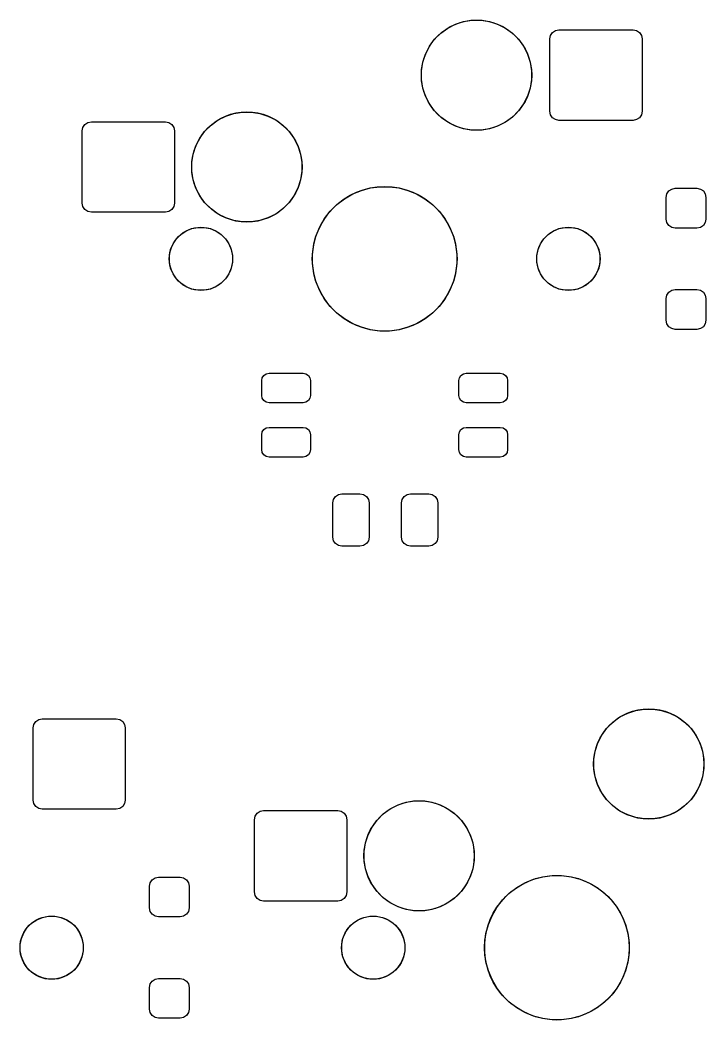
# Model space of a CAD drawing. Header units: millimetres. Extents: x 21 to 415, y -164 to -17.
# Drawn here: x 123.78 to 142.75, y -119.18 to -91.53 of the extents above; entities that cross this region are included whole.
import ezdxf

# ---------------------------------------------------------------- set-up
doc = ezdxf.new("R2010")
doc.units = ezdxf.units.MM
doc.layers.add('B.Mask', color=4, linetype='CONTINUOUS', true_color=0x02ffee)

msp = doc.modelspace()

# ---------------------------------------------------------------- linework, layer by layer
at = {"layer": 'B.Mask', "linetype": 'CONTINUOUS'}
for p, q in [((136.048371, -91.569011), (136.284725, -91.531576)), ((136.284725, -91.531576), (136.524025, -91.531576)), ((136.524025, -91.531576), (136.760379, -91.569011)), ((135.413967, -91.892256), (135.607565, -91.751599)), ((135.607565, -91.751599), (135.820783, -91.642959)), ((135.820783, -91.642959), (136.048371, -91.569011)), ((136.760379, -91.569011), (136.987967, -91.642959)), ((136.987967, -91.642959), (137.201185, -91.751599)), ((137.201185, -91.751599), (137.394783, -91.892256)), ((138.585704, -91.820905), (138.681375, -91.801875)), ((138.681375, -91.801875), (140.731375, -91.801875)), ((140.731375, -91.801875), (140.827046, -91.820905)), ((135.104099, -92.255065), (135.244756, -92.061467)), ((135.244756, -92.061467), (135.413967, -91.892256)), ((137.394783, -91.892256), (137.563994, -92.061467)), ((137.563994, -92.061467), (137.704651, -92.255065)), ((138.431375, -92.051875), (138.450405, -91.956204)), ((138.431375, -94.051875), (138.431375, -92.051875)), ((138.450405, -91.956204), (138.504598, -91.875098)), ((138.504598, -91.875098), (138.585704, -91.820905)), ((140.827046, -91.820905), (140.908152, -91.875098)), ((140.908152, -91.875098), (140.962345, -91.956204)), ((140.962345, -91.956204), (140.981375, -92.051875)), ((140.981375, -92.051875), (140.981375, -94.051875)), ((134.995459, -92.468283), (135.104099, -92.255065)), ((137.704651, -92.255065), (137.813291, -92.468283)), ((134.921511, -92.695871), (134.995459, -92.468283)), ((137.813291, -92.468283), (137.887239, -92.695871)), ((134.884076, -92.932225), (134.921511, -92.695871)), ((137.887239, -92.695871), (137.924674, -92.932225)), ((134.884076, -93.171525), (134.884076, -92.932225)), ((134.921511, -93.407879), (134.884076, -93.171525)), ((137.924674, -93.171525), (137.887239, -93.407879)), ((137.924674, -92.932225), (137.924674, -93.171525)), ((134.995459, -93.635467), (134.921511, -93.407879)), ((137.887239, -93.407879), (137.813291, -93.635467)), ((135.104099, -93.848685), (134.995459, -93.635467)), ((137.813291, -93.635467), (137.704651, -93.848685)), ((135.244756, -94.042283), (135.104099, -93.848685)), ((137.704651, -93.848685), (137.563994, -94.042283)), ((129.063967, -94.432256), (129.257565, -94.291599)), ((129.257565, -94.291599), (129.470783, -94.182959)), ((129.470783, -94.182959), (129.698371, -94.109011)), ((129.698371, -94.109011), (129.934725, -94.071576)), ((129.934725, -94.071576), (130.174025, -94.071576)), ((130.174025, -94.071576), (130.410379, -94.109011)), ((130.410379, -94.109011), (130.637967, -94.182959)), ((130.637967, -94.182959), (130.851185, -94.291599)), ((130.851185, -94.291599), (131.044783, -94.432256)), ((135.413967, -94.211494), (135.244756, -94.042283)), ((135.607565, -94.352151), (135.413967, -94.211494)), ((137.394783, -94.211494), (137.201185, -94.352151)), ((137.563994, -94.042283), (137.394783, -94.211494)), ((138.450405, -94.147546), (138.431375, -94.051875)), ((138.504598, -94.228652), (138.450405, -94.147546)), ((138.585704, -94.282845), (138.504598, -94.228652)), ((138.681375, -94.301875), (138.585704, -94.282845)), ((140.731375, -94.301875), (138.681375, -94.301875)), ((140.827046, -94.282845), (140.731375, -94.301875)), ((140.908152, -94.228652), (140.827046, -94.282845)), ((140.962345, -94.147546), (140.908152, -94.228652)), ((140.981375, -94.051875), (140.962345, -94.147546)), ((125.504375, -94.591875), (125.523405, -94.496204)), ((125.523405, -94.496204), (125.577598, -94.415098)), ((125.577598, -94.415098), (125.658704, -94.360905)), ((125.658704, -94.360905), (125.754375, -94.341875)), ((125.754375, -94.341875), (127.804375, -94.341875)), ((127.804375, -94.341875), (127.900046, -94.360905)), ((127.900046, -94.360905), (127.981152, -94.415098)), ((127.981152, -94.415098), (128.035345, -94.496204)), ((128.035345, -94.496204), (128.054375, -94.591875)), ((128.894756, -94.601467), (129.063967, -94.432256)), ((131.044783, -94.432256), (131.213994, -94.601467)), ((135.820783, -94.460791), (135.607565, -94.352151)), ((136.048371, -94.534739), (135.820783, -94.460791)), ((136.284725, -94.572174), (136.048371, -94.534739)), ((136.524025, -94.572174), (136.284725, -94.572174)), ((136.760379, -94.534739), (136.524025, -94.572174)), ((136.987967, -94.460791), (136.760379, -94.534739)), ((137.201185, -94.352151), (136.987967, -94.460791)), ((125.504375, -96.591875), (125.504375, -94.591875)), ((128.054375, -94.591875), (128.054375, -96.591875)), ((128.645459, -95.008283), (128.754099, -94.795065)), ((128.754099, -94.795065), (128.894756, -94.601467)), ((131.213994, -94.601467), (131.354651, -94.795065)), ((131.354651, -94.795065), (131.463291, -95.008283)), ((128.571511, -95.235871), (128.645459, -95.008283)), ((131.463291, -95.008283), (131.537239, -95.235871)), ((128.534076, -95.472225), (128.571511, -95.235871)), ((131.537239, -95.235871), (131.574674, -95.472225)), ((128.534076, -95.711525), (128.534076, -95.472225)), ((131.574674, -95.472225), (131.574674, -95.711525)), ((128.571511, -95.947879), (128.534076, -95.711525)), ((128.645459, -96.175467), (128.571511, -95.947879)), ((131.537239, -95.947879), (131.463291, -96.175467)), ((131.574674, -95.711525), (131.537239, -95.947879)), ((128.754099, -96.388685), (128.645459, -96.175467)), ((131.463291, -96.175467), (131.354651, -96.388685)), ((132.979798, -96.33813), (133.221496, -96.238015)), ((133.221496, -96.238015), (133.474194, -96.170304)), ((133.474194, -96.170304), (133.733569, -96.136157)), ((133.733569, -96.136157), (133.995181, -96.136157)), ((133.995181, -96.136157), (134.254556, -96.170304)), ((134.254556, -96.170304), (134.507254, -96.238015)), ((134.507254, -96.238015), (134.748952, -96.33813)), ((141.721973, -96.255098), (141.803079, -96.200905)), ((141.803079, -96.200905), (141.89875, -96.181875)), ((141.89875, -96.181875), (142.49875, -96.181875)), ((142.49875, -96.181875), (142.594421, -96.200905)), ((142.594421, -96.200905), (142.675527, -96.255098)), ((128.894756, -96.582283), (128.754099, -96.388685)), ((131.354651, -96.388685), (131.213994, -96.582283)), ((132.545683, -96.628195), (132.753235, -96.468936)), ((132.753235, -96.468936), (132.979798, -96.33813)), ((134.748952, -96.33813), (134.975515, -96.468936)), ((134.975515, -96.468936), (135.183067, -96.628195)), ((141.64875, -96.431875), (141.66778, -96.336204)), ((141.64875, -97.031875), (141.64875, -96.431875)), ((141.66778, -96.336204), (141.721973, -96.255098)), ((142.675527, -96.255098), (142.72972, -96.336204)), ((142.72972, -96.336204), (142.74875, -96.431875)), ((142.74875, -96.431875), (142.74875, -97.031875)), ((125.523405, -96.687546), (125.504375, -96.591875)), ((125.577598, -96.768652), (125.523405, -96.687546)), ((125.658704, -96.822845), (125.577598, -96.768652)), ((127.981152, -96.768652), (127.900046, -96.822845)), ((128.035345, -96.687546), (127.981152, -96.768652)), ((128.054375, -96.591875), (128.035345, -96.687546)), ((129.063967, -96.751494), (128.894756, -96.582283)), ((129.257565, -96.892151), (129.063967, -96.751494)), ((131.044783, -96.751494), (130.851185, -96.892151)), ((131.213994, -96.582283), (131.044783, -96.751494)), ((132.360695, -96.813183), (132.545683, -96.628195)), ((135.183067, -96.628195), (135.368055, -96.813183)), ((125.754375, -96.841875), (125.658704, -96.822845)), ((127.804375, -96.841875), (125.754375, -96.841875)), ((127.900046, -96.822845), (127.804375, -96.841875)), ((129.470783, -97.000791), (129.257565, -96.892151)), ((129.698371, -97.074739), (129.470783, -97.000791)), ((130.637967, -97.000791), (130.410379, -97.074739)), ((130.851185, -96.892151), (130.637967, -97.000791)), ((132.07063, -97.247298), (132.201436, -97.020735)), ((132.201436, -97.020735), (132.360695, -96.813183)), ((135.368055, -96.813183), (135.527314, -97.020735)), ((135.527314, -97.020735), (135.65812, -97.247298)), ((141.66778, -97.127546), (141.64875, -97.031875)), ((142.74875, -97.031875), (142.72972, -97.127546)), ((128.371903, -97.360194), (128.530376, -97.294552)), ((128.530376, -97.294552), (128.69861, -97.261088)), ((128.69861, -97.261088), (128.87014, -97.261088)), ((128.87014, -97.261088), (129.038374, -97.294552)), ((129.038374, -97.294552), (129.196847, -97.360194)), ((129.934725, -97.112174), (129.698371, -97.074739)), ((130.174025, -97.112174), (129.934725, -97.112174)), ((130.410379, -97.074739), (130.174025, -97.112174)), ((131.970515, -97.488996), (132.07063, -97.247298)), ((135.65812, -97.247298), (135.758235, -97.488996)), ((138.531903, -97.360194), (138.690376, -97.294552)), ((138.690376, -97.294552), (138.85861, -97.261088)), ((138.85861, -97.261088), (139.03014, -97.261088)), ((139.03014, -97.261088), (139.198374, -97.294552)), ((139.198374, -97.294552), (139.356847, -97.360194)), ((141.721973, -97.208652), (141.66778, -97.127546)), ((141.803079, -97.262845), (141.721973, -97.208652)), ((141.89875, -97.281875), (141.803079, -97.262845)), ((142.49875, -97.281875), (141.89875, -97.281875)), ((142.594421, -97.262845), (142.49875, -97.281875)), ((142.675527, -97.208652), (142.594421, -97.262845)), ((142.72972, -97.127546), (142.675527, -97.208652)), ((128.012694, -97.719403), (128.107991, -97.576781)), ((128.107991, -97.576781), (128.229281, -97.455491)), ((128.229281, -97.455491), (128.371903, -97.360194)), ((129.196847, -97.360194), (129.339469, -97.455491)), ((129.339469, -97.455491), (129.460759, -97.576781)), ((129.460759, -97.576781), (129.556056, -97.719403)), ((131.902804, -97.741694), (131.970515, -97.488996)), ((135.758235, -97.488996), (135.825946, -97.741694)), ((138.172694, -97.719403), (138.267991, -97.576781)), ((138.267991, -97.576781), (138.389281, -97.455491)), ((138.389281, -97.455491), (138.531903, -97.360194)), ((139.356847, -97.360194), (139.499469, -97.455491)), ((139.499469, -97.455491), (139.620759, -97.576781)), ((139.620759, -97.576781), (139.716056, -97.719403)), ((127.913588, -98.04611), (127.947052, -97.877876)), ((127.947052, -97.877876), (128.012694, -97.719403)), ((129.556056, -97.719403), (129.621698, -97.877876)), ((129.621698, -97.877876), (129.655162, -98.04611)), ((131.868657, -98.001069), (131.902804, -97.741694)), ((135.825946, -97.741694), (135.860093, -98.001069)), ((138.073588, -98.04611), (138.107052, -97.877876)), ((138.107052, -97.877876), (138.172694, -97.719403)), ((139.716056, -97.719403), (139.781698, -97.877876)), ((139.781698, -97.877876), (139.815162, -98.04611)), ((127.913588, -98.21764), (127.913588, -98.04611)), ((129.655162, -98.04611), (129.655162, -98.21764)), ((131.868657, -98.262681), (131.868657, -98.001069)), ((135.860093, -98.001069), (135.860093, -98.262681)), ((138.073588, -98.21764), (138.073588, -98.04611)), ((139.815162, -98.04611), (139.815162, -98.21764)), ((127.947052, -98.385874), (127.913588, -98.21764)), ((128.012694, -98.544347), (127.947052, -98.385874)), ((129.621698, -98.385874), (129.556056, -98.544347)), ((129.655162, -98.21764), (129.621698, -98.385874)), ((131.902804, -98.522056), (131.868657, -98.262681)), ((135.860093, -98.262681), (135.825946, -98.522056)), ((138.107052, -98.385874), (138.073588, -98.21764)), ((138.172694, -98.544347), (138.107052, -98.385874)), ((139.781698, -98.385874), (139.716056, -98.544347)), ((139.815162, -98.21764), (139.781698, -98.385874)), ((128.107991, -98.686969), (128.012694, -98.544347)), ((128.229281, -98.808259), (128.107991, -98.686969)), ((129.460759, -98.686969), (129.339469, -98.808259)), ((129.556056, -98.544347), (129.460759, -98.686969)), ((131.970515, -98.774754), (131.902804, -98.522056)), ((135.825946, -98.522056), (135.758235, -98.774754)), ((138.267991, -98.686969), (138.172694, -98.544347)), ((138.389281, -98.808259), (138.267991, -98.686969)), ((139.620759, -98.686969), (139.499469, -98.808259)), ((139.716056, -98.544347), (139.620759, -98.686969)), ((128.371903, -98.903556), (128.229281, -98.808259)), ((128.530376, -98.969198), (128.371903, -98.903556)), ((128.69861, -99.002662), (128.530376, -98.969198)), ((128.87014, -99.002662), (128.69861, -99.002662)), ((129.038374, -98.969198), (128.87014, -99.002662)), ((129.196847, -98.903556), (129.038374, -98.969198)), ((129.339469, -98.808259), (129.196847, -98.903556)), ((132.07063, -99.016452), (131.970515, -98.774754)), ((135.758235, -98.774754), (135.65812, -99.016452)), ((138.531903, -98.903556), (138.389281, -98.808259)), ((138.690376, -98.969198), (138.531903, -98.903556)), ((138.85861, -99.002662), (138.690376, -98.969198)), ((139.03014, -99.002662), (138.85861, -99.002662)), ((139.198374, -98.969198), (139.03014, -99.002662)), ((139.356847, -98.903556), (139.198374, -98.969198)), ((139.499469, -98.808259), (139.356847, -98.903556)), ((141.721973, -99.055098), (141.803079, -99.000905)), ((141.803079, -99.000905), (141.89875, -98.981875)), ((141.89875, -98.981875), (142.49875, -98.981875)), ((142.49875, -98.981875), (142.594421, -99.000905)), ((142.594421, -99.000905), (142.675527, -99.055098)), ((132.201436, -99.243015), (132.07063, -99.016452)), ((132.360695, -99.450567), (132.201436, -99.243015)), ((135.527314, -99.243015), (135.368055, -99.450567)), ((135.65812, -99.016452), (135.527314, -99.243015)), ((141.64875, -99.231875), (141.66778, -99.136204)), ((141.64875, -99.831875), (141.64875, -99.231875)), ((141.66778, -99.136204), (141.721973, -99.055098)), ((142.675527, -99.055098), (142.72972, -99.136204)), ((142.72972, -99.136204), (142.74875, -99.231875)), ((142.74875, -99.231875), (142.74875, -99.831875)), ((132.545683, -99.635555), (132.360695, -99.450567)), ((135.368055, -99.450567), (135.183067, -99.635555)), ((132.753235, -99.794814), (132.545683, -99.635555)), ((132.979798, -99.92562), (132.753235, -99.794814)), ((134.975515, -99.794814), (134.748952, -99.92562)), ((135.183067, -99.635555), (134.975515, -99.794814)), ((141.66778, -99.927546), (141.64875, -99.831875)), ((142.74875, -99.831875), (142.72972, -99.927546)), ((133.221496, -100.025735), (132.979798, -99.92562)), ((133.474194, -100.093446), (133.221496, -100.025735)), ((133.733569, -100.127593), (133.474194, -100.093446)), ((134.254556, -100.093446), (133.995181, -100.127593)), ((134.507254, -100.025735), (134.254556, -100.093446)), ((134.748952, -99.92562), (134.507254, -100.025735)), ((141.721973, -100.008652), (141.66778, -99.927546)), ((141.803079, -100.062845), (141.721973, -100.008652)), ((141.89875, -100.081875), (141.803079, -100.062845)), ((142.49875, -100.081875), (141.89875, -100.081875)), ((142.594421, -100.062845), (142.49875, -100.081875)), ((142.675527, -100.008652), (142.594421, -100.062845)), ((142.72972, -99.927546), (142.675527, -100.008652)), ((133.995181, -100.127593), (133.733569, -100.127593)), ((130.464375, -101.49875), (130.47998, -101.4203)), ((130.47998, -101.4203), (130.524418, -101.353793)), ((130.524418, -101.353793), (130.590925, -101.309355)), ((130.590925, -101.309355), (130.669375, -101.29375)), ((130.669375, -101.29375), (131.609375, -101.29375)), ((131.609375, -101.29375), (131.687825, -101.309355)), ((131.687825, -101.309355), (131.754332, -101.353793)), ((131.754332, -101.353793), (131.79877, -101.4203)), ((131.79877, -101.4203), (131.814375, -101.49875)), ((135.914375, -101.49875), (135.92998, -101.4203)), ((135.92998, -101.4203), (135.974418, -101.353793)), ((135.974418, -101.353793), (136.040925, -101.309355)), ((136.040925, -101.309355), (136.119375, -101.29375)), ((136.119375, -101.29375), (137.059375, -101.29375)), ((137.059375, -101.29375), (137.137825, -101.309355)), ((137.137825, -101.309355), (137.204332, -101.353793)), ((137.204332, -101.353793), (137.24877, -101.4203)), ((137.24877, -101.4203), (137.264375, -101.49875)), ((130.464375, -101.90875), (130.464375, -101.49875)), ((131.814375, -101.49875), (131.814375, -101.90875)), ((135.914375, -101.90875), (135.914375, -101.49875)), ((137.264375, -101.49875), (137.264375, -101.90875)), ((130.47998, -101.9872), (130.464375, -101.90875)), ((130.524418, -102.053707), (130.47998, -101.9872)), ((131.79877, -101.9872), (131.754332, -102.053707)), ((131.814375, -101.90875), (131.79877, -101.9872)), ((135.92998, -101.9872), (135.914375, -101.90875)), ((135.974418, -102.053707), (135.92998, -101.9872)), ((137.24877, -101.9872), (137.204332, -102.053707)), ((137.264375, -101.90875), (137.24877, -101.9872)), ((130.590925, -102.098145), (130.524418, -102.053707)), ((130.669375, -102.11375), (130.590925, -102.098145)), ((131.609375, -102.11375), (130.669375, -102.11375)), ((131.687825, -102.098145), (131.609375, -102.11375)), ((131.754332, -102.053707), (131.687825, -102.098145)), ((136.040925, -102.098145), (135.974418, -102.053707)), ((136.119375, -102.11375), (136.040925, -102.098145)), ((137.059375, -102.11375), (136.119375, -102.11375)), ((137.137825, -102.098145), (137.059375, -102.11375)), ((137.204332, -102.053707), (137.137825, -102.098145)), ((130.47998, -102.9203), (130.524418, -102.853793)), ((130.524418, -102.853793), (130.590925, -102.809355)), ((130.590925, -102.809355), (130.669375, -102.79375)), ((130.669375, -102.79375), (131.609375, -102.79375)), ((131.609375, -102.79375), (131.687825, -102.809355)), ((131.687825, -102.809355), (131.754332, -102.853793)), ((131.754332, -102.853793), (131.79877, -102.9203)), ((135.92998, -102.9203), (135.974418, -102.853793)), ((135.974418, -102.853793), (136.040925, -102.809355)), ((136.040925, -102.809355), (136.119375, -102.79375)), ((136.119375, -102.79375), (137.059375, -102.79375)), ((137.059375, -102.79375), (137.137825, -102.809355)), ((137.137825, -102.809355), (137.204332, -102.853793)), ((137.204332, -102.853793), (137.24877, -102.9203)), ((130.464375, -102.99875), (130.47998, -102.9203)), ((130.464375, -103.40875), (130.464375, -102.99875)), ((131.79877, -102.9203), (131.814375, -102.99875)), ((131.814375, -102.99875), (131.814375, -103.40875)), ((135.914375, -102.99875), (135.92998, -102.9203)), ((135.914375, -103.40875), (135.914375, -102.99875)), ((137.24877, -102.9203), (137.264375, -102.99875)), ((137.264375, -102.99875), (137.264375, -103.40875)), ((130.47998, -103.4872), (130.464375, -103.40875)), ((131.814375, -103.40875), (131.79877, -103.4872)), ((135.92998, -103.4872), (135.914375, -103.40875)), ((137.264375, -103.40875), (137.24877, -103.4872)), ((130.524418, -103.553707), (130.47998, -103.4872)), ((130.590925, -103.598145), (130.524418, -103.553707)), ((130.669375, -103.61375), (130.590925, -103.598145)), ((131.609375, -103.61375), (130.669375, -103.61375)), ((131.687825, -103.598145), (131.609375, -103.61375)), ((131.754332, -103.553707), (131.687825, -103.598145)), ((131.79877, -103.4872), (131.754332, -103.553707)), ((135.974418, -103.553707), (135.92998, -103.4872)), ((136.040925, -103.598145), (135.974418, -103.553707)), ((136.119375, -103.61375), (136.040925, -103.598145)), ((137.059375, -103.61375), (136.119375, -103.61375)), ((137.137825, -103.598145), (137.059375, -103.61375)), ((137.204332, -103.553707), (137.137825, -103.598145)), ((137.24877, -103.4872), (137.204332, -103.553707)), ((132.431875, -104.881875), (132.450905, -104.786204)), ((132.450905, -104.786204), (132.505098, -104.705098)), ((132.505098, -104.705098), (132.586204, -104.650905)), ((132.586204, -104.650905), (132.681875, -104.631875)), ((132.681875, -104.631875), (133.181875, -104.631875)), ((133.181875, -104.631875), (133.277546, -104.650905)), ((133.277546, -104.650905), (133.358652, -104.705098)), ((133.358652, -104.705098), (133.412845, -104.786204)), ((133.412845, -104.786204), (133.431875, -104.881875)), ((134.331875, -104.881875), (134.350905, -104.786204)), ((134.350905, -104.786204), (134.405098, -104.705098)), ((134.405098, -104.705098), (134.486204, -104.650905)), ((134.486204, -104.650905), (134.581875, -104.631875)), ((134.581875, -104.631875), (135.081875, -104.631875)), ((135.081875, -104.631875), (135.177546, -104.650905)), ((135.177546, -104.650905), (135.258652, -104.705098)), ((135.258652, -104.705098), (135.312845, -104.786204)), ((135.312845, -104.786204), (135.331875, -104.881875)), ((132.431875, -105.831875), (132.431875, -104.881875)), ((133.431875, -104.881875), (133.431875, -105.831875)), ((134.331875, -105.831875), (134.331875, -104.881875)), ((135.331875, -104.881875), (135.331875, -105.831875)), ((132.450905, -105.927546), (132.431875, -105.831875)), ((133.431875, -105.831875), (133.412845, -105.927546)), ((134.350905, -105.927546), (134.331875, -105.831875)), ((135.331875, -105.831875), (135.312845, -105.927546)), ((132.505098, -106.008652), (132.450905, -105.927546)), ((132.586204, -106.062845), (132.505098, -106.008652)), ((132.681875, -106.081875), (132.586204, -106.062845)), ((133.181875, -106.081875), (132.681875, -106.081875)), ((133.277546, -106.062845), (133.181875, -106.081875)), ((133.358652, -106.008652), (133.277546, -106.062845)), ((133.412845, -105.927546), (133.358652, -106.008652)), ((134.405098, -106.008652), (134.350905, -105.927546)), ((134.486204, -106.062845), (134.405098, -106.008652)), ((134.581875, -106.081875), (134.486204, -106.062845)), ((135.081875, -106.081875), (134.581875, -106.081875)), ((135.177546, -106.062845), (135.081875, -106.081875)), ((135.258652, -106.008652), (135.177546, -106.062845)), ((135.312845, -105.927546), (135.258652, -106.008652)), ((140.583283, -110.692959), (140.810871, -110.619011)), ((140.810871, -110.619011), (141.047225, -110.581576)), ((141.047225, -110.581576), (141.286525, -110.581576)), ((141.286525, -110.581576), (141.522879, -110.619011)), ((141.522879, -110.619011), (141.750467, -110.692959)), ((124.217098, -110.925098), (124.298204, -110.870905)), ((124.298204, -110.870905), (124.393875, -110.851875)), ((124.393875, -110.851875), (126.443875, -110.851875)), ((126.443875, -110.851875), (126.539546, -110.870905)), ((126.539546, -110.870905), (126.620652, -110.925098)), ((140.176467, -110.942256), (140.370065, -110.801599)), ((140.370065, -110.801599), (140.583283, -110.692959)), ((141.750467, -110.692959), (141.963685, -110.801599)), ((141.963685, -110.801599), (142.157283, -110.942256)), ((124.143875, -111.101875), (124.162905, -111.006204)), ((124.143875, -113.101875), (124.143875, -111.101875)), ((124.162905, -111.006204), (124.217098, -110.925098)), ((126.620652, -110.925098), (126.674845, -111.006204)), ((126.674845, -111.006204), (126.693875, -111.101875)), ((126.693875, -111.101875), (126.693875, -113.101875)), ((139.866599, -111.305065), (140.007256, -111.111467)), ((140.007256, -111.111467), (140.176467, -110.942256)), ((142.157283, -110.942256), (142.326494, -111.111467)), ((142.326494, -111.111467), (142.467151, -111.305065)), ((139.757959, -111.518283), (139.866599, -111.305065)), ((142.467151, -111.305065), (142.575791, -111.518283)), ((139.684011, -111.745871), (139.757959, -111.518283)), ((142.575791, -111.518283), (142.649739, -111.745871)), ((139.646576, -111.982225), (139.684011, -111.745871)), ((139.646576, -112.221525), (139.646576, -111.982225)), ((142.649739, -111.745871), (142.687174, -111.982225)), ((142.687174, -111.982225), (142.687174, -112.221525)), ((139.684011, -112.457879), (139.646576, -112.221525)), ((142.687174, -112.221525), (142.649739, -112.457879)), ((139.757959, -112.685467), (139.684011, -112.457879)), ((142.649739, -112.457879), (142.575791, -112.685467)), ((139.866599, -112.898685), (139.757959, -112.685467)), ((142.575791, -112.685467), (142.467151, -112.898685)), ((124.162905, -113.197546), (124.143875, -113.101875)), ((126.693875, -113.101875), (126.674845, -113.197546)), ((140.007256, -113.092283), (139.866599, -112.898685)), ((140.176467, -113.261494), (140.007256, -113.092283)), ((142.326494, -113.092283), (142.157283, -113.261494)), ((142.467151, -112.898685), (142.326494, -113.092283)), ((124.217098, -113.278652), (124.162905, -113.197546)), ((124.298204, -113.332845), (124.217098, -113.278652)), ((124.393875, -113.351875), (124.298204, -113.332845)), ((126.443875, -113.351875), (124.393875, -113.351875)), ((126.539546, -113.332845), (126.443875, -113.351875)), ((126.620652, -113.278652), (126.539546, -113.332845)), ((126.674845, -113.197546), (126.620652, -113.278652)), ((133.826467, -113.482256), (134.020065, -113.341599)), ((134.020065, -113.341599), (134.233283, -113.232959)), ((134.233283, -113.232959), (134.460871, -113.159011)), ((134.460871, -113.159011), (134.697225, -113.121576)), ((134.697225, -113.121576), (134.936525, -113.121576)), ((134.936525, -113.121576), (135.172879, -113.159011)), ((135.172879, -113.159011), (135.400467, -113.232959)), ((135.400467, -113.232959), (135.613685, -113.341599)), ((135.613685, -113.341599), (135.807283, -113.482256)), ((140.370065, -113.402151), (140.176467, -113.261494)), ((142.157283, -113.261494), (141.963685, -113.402151)), ((130.266875, -113.641875), (130.285905, -113.546204)), ((130.266875, -115.641875), (130.266875, -113.641875)), ((130.285905, -113.546204), (130.340098, -113.465098)), ((130.340098, -113.465098), (130.421204, -113.410905)), ((130.421204, -113.410905), (130.516875, -113.391875)), ((130.516875, -113.391875), (132.566875, -113.391875)), ((132.566875, -113.391875), (132.662546, -113.410905)), ((132.662546, -113.410905), (132.743652, -113.465098)), ((132.743652, -113.465098), (132.797845, -113.546204)), ((132.797845, -113.546204), (132.816875, -113.641875)), ((132.816875, -113.641875), (132.816875, -115.641875)), ((133.516599, -113.845065), (133.657256, -113.651467)), ((133.657256, -113.651467), (133.826467, -113.482256)), ((135.807283, -113.482256), (135.976494, -113.651467)), ((135.976494, -113.651467), (136.117151, -113.845065)), ((140.583283, -113.510791), (140.370065, -113.402151)), ((140.810871, -113.584739), (140.583283, -113.510791)), ((141.047225, -113.622174), (140.810871, -113.584739)), ((141.286525, -113.622174), (141.047225, -113.622174)), ((141.522879, -113.584739), (141.286525, -113.622174)), ((141.750467, -113.510791), (141.522879, -113.584739)), ((141.963685, -113.402151), (141.750467, -113.510791)), ((133.407959, -114.058283), (133.516599, -113.845065)), ((136.117151, -113.845065), (136.225791, -114.058283)), ((133.334011, -114.285871), (133.407959, -114.058283)), ((136.225791, -114.058283), (136.299739, -114.285871)), ((133.296576, -114.522225), (133.334011, -114.285871)), ((136.299739, -114.285871), (136.337174, -114.522225)), ((133.296576, -114.761525), (133.296576, -114.522225)), ((133.334011, -114.997879), (133.296576, -114.761525)), ((136.337174, -114.761525), (136.299739, -114.997879)), ((136.337174, -114.522225), (136.337174, -114.761525)), ((133.407959, -115.225467), (133.334011, -114.997879)), ((136.299739, -114.997879), (136.225791, -115.225467)), ((127.38028, -115.386204), (127.434473, -115.305098)), ((127.434473, -115.305098), (127.515579, -115.250905)), ((127.515579, -115.250905), (127.61125, -115.231875)), ((127.61125, -115.231875), (128.21125, -115.231875)), ((128.21125, -115.231875), (128.306921, -115.250905)), ((128.306921, -115.250905), (128.388027, -115.305098)), ((128.388027, -115.305098), (128.44222, -115.386204)), ((133.516599, -115.438685), (133.407959, -115.225467)), ((136.225791, -115.225467), (136.117151, -115.438685)), ((137.742298, -115.38813), (137.983996, -115.288015)), ((137.983996, -115.288015), (138.236694, -115.220304)), ((138.236694, -115.220304), (138.496069, -115.186157)), ((138.496069, -115.186157), (138.757681, -115.186157)), ((138.757681, -115.186157), (139.017056, -115.220304)), ((139.017056, -115.220304), (139.269754, -115.288015)), ((139.269754, -115.288015), (139.511452, -115.38813)), ((127.36125, -115.481875), (127.38028, -115.386204)), ((127.36125, -116.081875), (127.36125, -115.481875)), ((128.44222, -115.386204), (128.46125, -115.481875)), ((128.46125, -115.481875), (128.46125, -116.081875)), ((133.657256, -115.632283), (133.516599, -115.438685)), ((136.117151, -115.438685), (135.976494, -115.632283)), ((137.308183, -115.678195), (137.515735, -115.518936)), ((137.515735, -115.518936), (137.742298, -115.38813)), ((139.511452, -115.38813), (139.738015, -115.518936)), ((139.738015, -115.518936), (139.945567, -115.678195)), ((130.285905, -115.737546), (130.266875, -115.641875)), ((130.340098, -115.818652), (130.285905, -115.737546)), ((130.421204, -115.872845), (130.340098, -115.818652)), ((130.516875, -115.891875), (130.421204, -115.872845)), ((132.662546, -115.872845), (132.566875, -115.891875)), ((132.743652, -115.818652), (132.662546, -115.872845)), ((132.797845, -115.737546), (132.743652, -115.818652)), ((132.816875, -115.641875), (132.797845, -115.737546)), ((133.826467, -115.801494), (133.657256, -115.632283)), ((134.020065, -115.942151), (133.826467, -115.801494)), ((135.807283, -115.801494), (135.613685, -115.942151)), ((135.976494, -115.632283), (135.807283, -115.801494)), ((136.963936, -116.070735), (137.123195, -115.863183)), ((137.123195, -115.863183), (137.308183, -115.678195)), ((139.945567, -115.678195), (140.130555, -115.863183)), ((140.130555, -115.863183), (140.289814, -116.070735)), ((127.38028, -116.177546), (127.36125, -116.081875)), ((128.46125, -116.081875), (128.44222, -116.177546)), ((132.566875, -115.891875), (130.516875, -115.891875)), ((134.233283, -116.050791), (134.020065, -115.942151)), ((134.460871, -116.124739), (134.233283, -116.050791)), ((134.697225, -116.162174), (134.460871, -116.124739)), ((135.172879, -116.124739), (134.936525, -116.162174)), ((135.400467, -116.050791), (135.172879, -116.124739)), ((135.613685, -115.942151), (135.400467, -116.050791)), ((136.83313, -116.297298), (136.963936, -116.070735)), ((140.289814, -116.070735), (140.42062, -116.297298)), ((124.101781, -116.505491), (124.244403, -116.410194)), ((124.244403, -116.410194), (124.402876, -116.344552)), ((124.402876, -116.344552), (124.57111, -116.311088)), ((124.57111, -116.311088), (124.74264, -116.311088)), ((124.74264, -116.311088), (124.910874, -116.344552)), ((124.910874, -116.344552), (125.069347, -116.410194)), ((125.069347, -116.410194), (125.211969, -116.505491)), ((127.434473, -116.258652), (127.38028, -116.177546)), ((127.515579, -116.312845), (127.434473, -116.258652)), ((127.61125, -116.331875), (127.515579, -116.312845)), ((128.21125, -116.331875), (127.61125, -116.331875)), ((128.306921, -116.312845), (128.21125, -116.331875)), ((128.388027, -116.258652), (128.306921, -116.312845)), ((128.44222, -116.177546), (128.388027, -116.258652)), ((132.991781, -116.505491), (133.134403, -116.410194)), ((133.134403, -116.410194), (133.292876, -116.344552)), ((133.292876, -116.344552), (133.46111, -116.311088)), ((133.46111, -116.311088), (133.63264, -116.311088)), ((133.63264, -116.311088), (133.800874, -116.344552)), ((133.800874, -116.344552), (133.959347, -116.410194)), ((133.959347, -116.410194), (134.101969, -116.505491)), ((134.936525, -116.162174), (134.697225, -116.162174)), ((136.733015, -116.538996), (136.83313, -116.297298)), ((140.42062, -116.297298), (140.520735, -116.538996)), ((123.885194, -116.769403), (123.980491, -116.626781)), ((123.980491, -116.626781), (124.101781, -116.505491)), ((125.211969, -116.505491), (125.333259, -116.626781)), ((125.333259, -116.626781), (125.428556, -116.769403)), ((132.775194, -116.769403), (132.870491, -116.626781)), ((132.870491, -116.626781), (132.991781, -116.505491)), ((134.101969, -116.505491), (134.223259, -116.626781)), ((134.223259, -116.626781), (134.318556, -116.769403)), ((136.665304, -116.791694), (136.733015, -116.538996)), ((140.520735, -116.538996), (140.588446, -116.791694)), ((123.786088, -117.09611), (123.819552, -116.927876)), ((123.819552, -116.927876), (123.885194, -116.769403)), ((125.428556, -116.769403), (125.494198, -116.927876)), ((125.494198, -116.927876), (125.527662, -117.09611)), ((132.676088, -117.09611), (132.709552, -116.927876)), ((132.709552, -116.927876), (132.775194, -116.769403)), ((134.318556, -116.769403), (134.384198, -116.927876)), ((134.384198, -116.927876), (134.417662, -117.09611)), ((136.631157, -117.051069), (136.665304, -116.791694)), ((140.588446, -116.791694), (140.622593, -117.051069)), ((123.786088, -117.26764), (123.786088, -117.09611)), ((125.527662, -117.09611), (125.527662, -117.26764)), ((132.676088, -117.26764), (132.676088, -117.09611)), ((134.417662, -117.09611), (134.417662, -117.26764)), ((136.631157, -117.312681), (136.631157, -117.051069)), ((140.622593, -117.051069), (140.622593, -117.312681)), ((123.819552, -117.435874), (123.786088, -117.26764)), ((123.885194, -117.594347), (123.819552, -117.435874)), ((125.494198, -117.435874), (125.428556, -117.594347)), ((125.527662, -117.26764), (125.494198, -117.435874)), ((132.709552, -117.435874), (132.676088, -117.26764)), ((132.775194, -117.594347), (132.709552, -117.435874)), ((134.384198, -117.435874), (134.318556, -117.594347)), ((134.417662, -117.26764), (134.384198, -117.435874)), ((136.665304, -117.572056), (136.631157, -117.312681)), ((140.622593, -117.312681), (140.588446, -117.572056)), ((123.980491, -117.736969), (123.885194, -117.594347)), ((124.101781, -117.858259), (123.980491, -117.736969)), ((125.333259, -117.736969), (125.211969, -117.858259)), ((125.428556, -117.594347), (125.333259, -117.736969)), ((132.870491, -117.736969), (132.775194, -117.594347)), ((132.991781, -117.858259), (132.870491, -117.736969)), ((134.223259, -117.736969), (134.101969, -117.858259)), ((134.318556, -117.594347), (134.223259, -117.736969)), ((136.733015, -117.824754), (136.665304, -117.572056)), ((140.588446, -117.572056), (140.520735, -117.824754)), ((124.244403, -117.953556), (124.101781, -117.858259)), ((124.402876, -118.019198), (124.244403, -117.953556)), ((124.57111, -118.052662), (124.402876, -118.019198)), ((124.74264, -118.052662), (124.57111, -118.052662)), ((124.910874, -118.019198), (124.74264, -118.052662)), ((125.069347, -117.953556), (124.910874, -118.019198)), ((125.211969, -117.858259), (125.069347, -117.953556)), ((127.434473, -118.105098), (127.515579, -118.050905)), ((127.515579, -118.050905), (127.61125, -118.031875)), ((127.61125, -118.031875), (128.21125, -118.031875)), ((128.21125, -118.031875), (128.306921, -118.050905)), ((128.306921, -118.050905), (128.388027, -118.105098)), ((133.134403, -117.953556), (132.991781, -117.858259)), ((133.292876, -118.019198), (133.134403, -117.953556)), ((133.46111, -118.052662), (133.292876, -118.019198)), ((133.63264, -118.052662), (133.46111, -118.052662)), ((133.800874, -118.019198), (133.63264, -118.052662)), ((133.959347, -117.953556), (133.800874, -118.019198)), ((134.101969, -117.858259), (133.959347, -117.953556)), ((136.83313, -118.066452), (136.733015, -117.824754)), ((136.963936, -118.293015), (136.83313, -118.066452)), ((140.42062, -118.066452), (140.289814, -118.293015)), ((140.520735, -117.824754), (140.42062, -118.066452)), ((127.36125, -118.281875), (127.38028, -118.186204)), ((127.36125, -118.881875), (127.36125, -118.281875)), ((127.38028, -118.186204), (127.434473, -118.105098)), ((128.388027, -118.105098), (128.44222, -118.186204)), ((128.44222, -118.186204), (128.46125, -118.281875)), ((128.46125, -118.281875), (128.46125, -118.881875)), ((137.123195, -118.500567), (136.963936, -118.293015)), ((140.289814, -118.293015), (140.130555, -118.500567)), ((137.308183, -118.685555), (137.123195, -118.500567)), ((140.130555, -118.500567), (139.945567, -118.685555)), ((127.38028, -118.977546), (127.36125, -118.881875)), ((128.46125, -118.881875), (128.44222, -118.977546)), ((137.515735, -118.844814), (137.308183, -118.685555)), ((137.742298, -118.97562), (137.515735, -118.844814)), ((139.738015, -118.844814), (139.511452, -118.97562)), ((139.945567, -118.685555), (139.738015, -118.844814)), ((127.434473, -119.058652), (127.38028, -118.977546)), ((127.515579, -119.112845), (127.434473, -119.058652)), ((127.61125, -119.131875), (127.515579, -119.112845)), ((128.21125, -119.131875), (127.61125, -119.131875)), ((128.306921, -119.112845), (128.21125, -119.131875)), ((128.388027, -119.058652), (128.306921, -119.112845)), ((128.44222, -118.977546), (128.388027, -119.058652)), ((137.983996, -119.075735), (137.742298, -118.97562)), ((138.236694, -119.143446), (137.983996, -119.075735)), ((138.496069, -119.177593), (138.236694, -119.143446)), ((138.757681, -119.177593), (138.496069, -119.177593)), ((139.017056, -119.143446), (138.757681, -119.177593)), ((139.269754, -119.075735), (139.017056, -119.143446)), ((139.511452, -118.97562), (139.269754, -119.075735))]:
    msp.add_line(p, q, dxfattribs=at)
at = {"layer": 'B.Mask'}
for centre, radius in [((136.404375, -93.051875), 1.525), ((136.404375, -93.051875), 1.524999), ((130.054375, -95.591875), 1.525), ((130.054375, -95.591875), 1.524999), ((133.864375, -98.131875), 2), ((133.864375, -98.131875), 1.999999), ((128.784375, -98.131875), 0.875), ((128.784375, -98.131875), 0.874999), ((138.944375, -98.131875), 0.875), ((138.944375, -98.131875), 0.874999), ((141.166875, -112.101875), 1.525), ((141.166875, -112.101875), 1.524999), ((134.816875, -114.641875), 1.525), ((134.816875, -114.641875), 1.524999), ((138.626875, -117.181875), 2), ((138.626875, -117.181875), 1.999999), ((124.656875, -117.181875), 0.875), ((124.656875, -117.181875), 0.874999), ((133.546875, -117.181875), 0.875), ((133.546875, -117.181875), 0.874999)]:
    msp.add_circle(centre, radius, dxfattribs=at)

doc.saveas('drawing.dxf')
